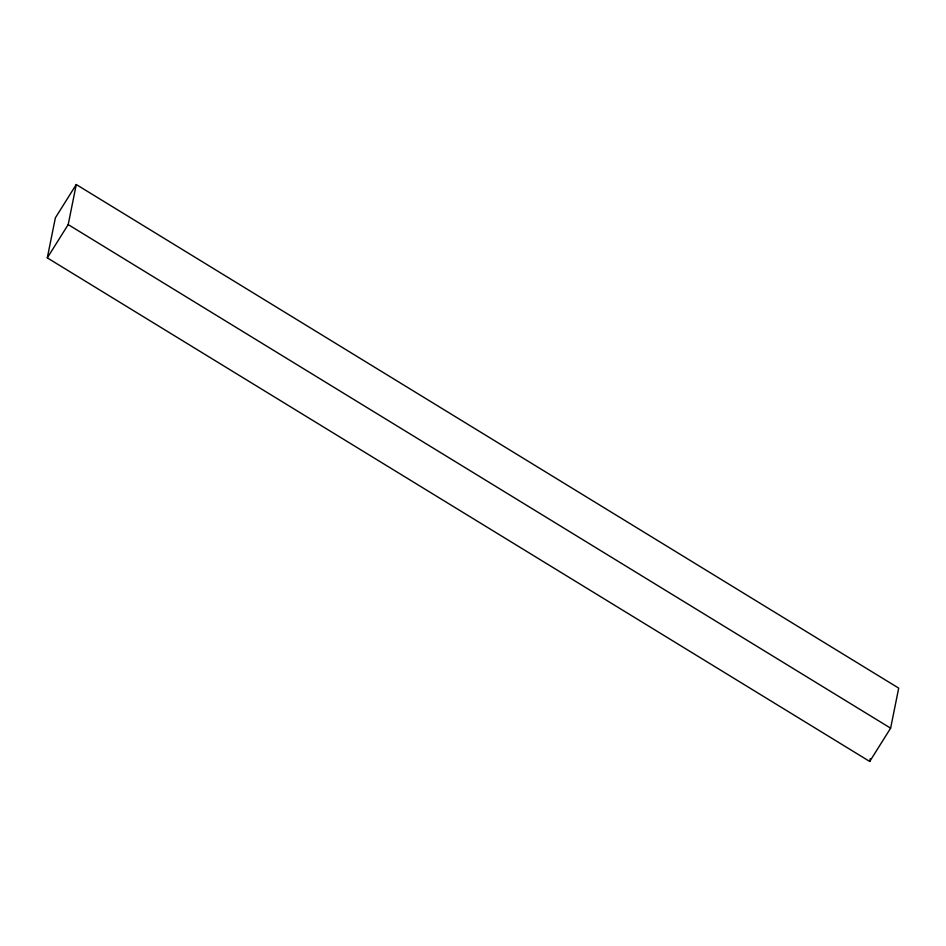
<?xml version="1.0" encoding="UTF-8"?>
<svg xmlns="http://www.w3.org/2000/svg" width="946" height="946" viewBox="0 0 946 946"><rect width="100%" height="100%" fill="white"/><g stroke="black" fill="none" stroke-linecap="round" stroke-linejoin="round"><path stroke-width="1.42" d="M47.3 257.868L55.376 217.828L76.271 184.541L898.7 688.132L890.624 728.172L869.729 761.459L47.3 257.868L68.195 224.592L76.271 184.541M869.729 761.459L870.308 758.597M68.195 224.592L890.624 728.172"/></g></svg>
